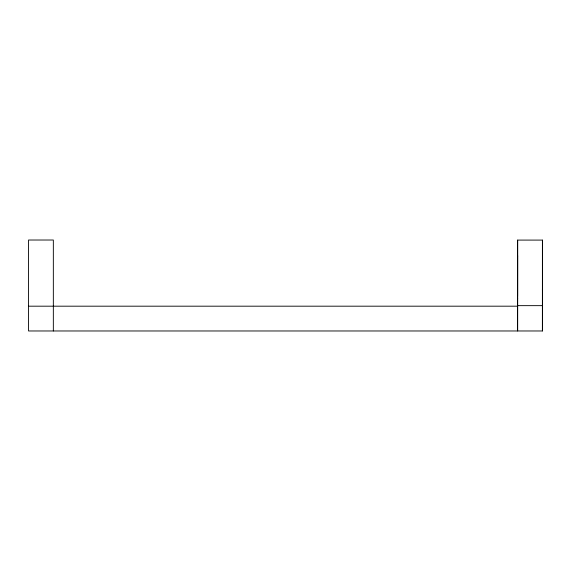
<?xml version="1.0" encoding="UTF-8"?>
<svg xmlns="http://www.w3.org/2000/svg" width="571" height="571" viewBox="0 0 571 571"><rect width="100%" height="100%" fill="white"/><g stroke="black" fill="none" stroke-linecap="round" stroke-linejoin="round"><path stroke-width="0.86" d="M517.619 240.091L517.619 330.973L517.661 240.091L542.45 240.098L542.407 330.973L28.55 330.973L28.55 240.02L53.339 240.02L53.339 330.973M517.626 296.263L517.633 255.687L517.64 256.222M517.619 305.649L542.407 305.649M28.55 306.184L517.619 306.184M542.421 264.023L542.429 265.551M542.414 290.439L542.414 288.912M517.626 298.226L517.626 298.761M542.407 240.098L542.407 330.98"/></g></svg>
